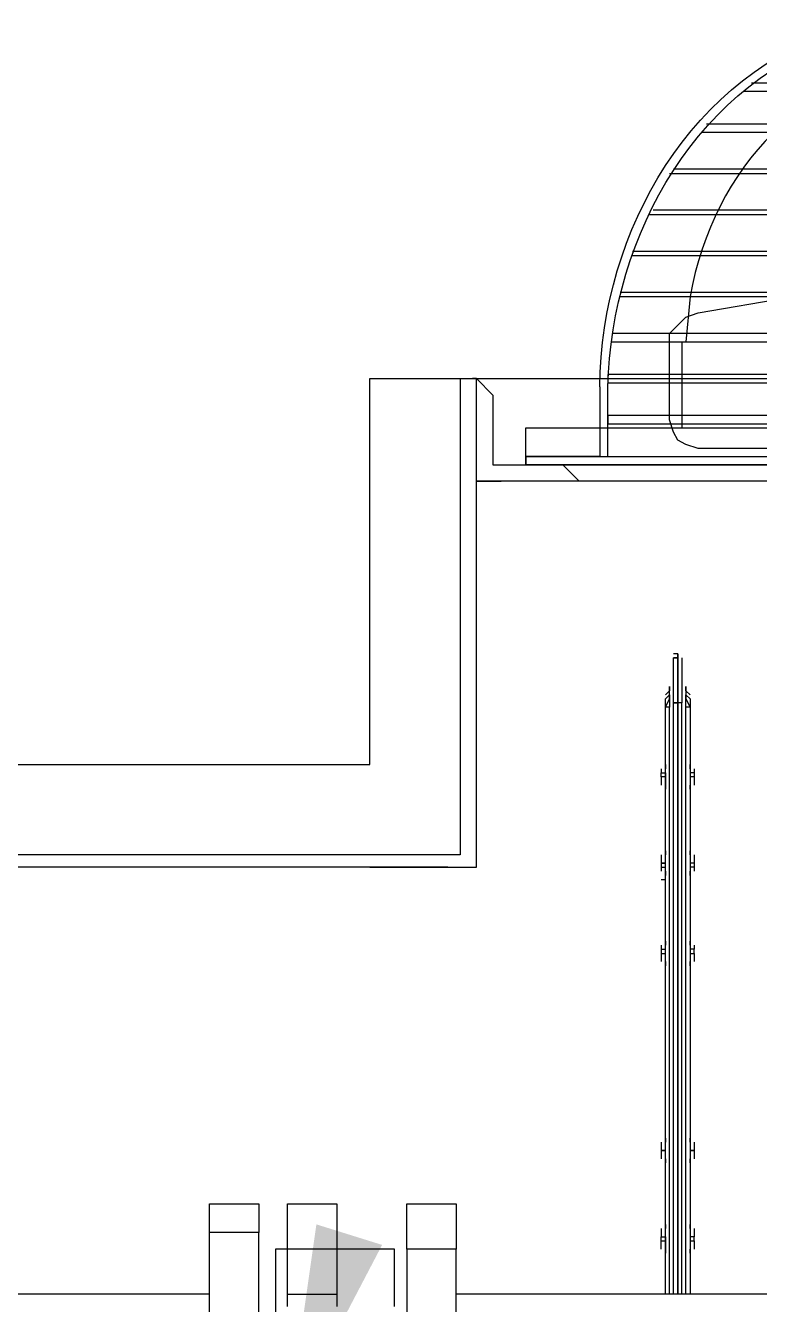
# Model space of a CAD drawing. Header units: metres. Extents: x 531689 to 532245, y 2673919 to 2674172.
# Drawn here: x 532025.7651 to 532026.0123, y 2674041.5398 to 2674041.9707 of the extents above; entities that cross this region are included whole.
import ezdxf

# ---------------------------------------------------------------- set-up
doc = ezdxf.new("R2010")
doc.units = ezdxf.units.M
doc.header["$MEASUREMENT"] = 0
doc.layers.add('IDT', color=7, linetype='Continuous')

# ---------------------------------------------------------------- blocks, each defined once
blk = doc.blocks.new('IDT')
at = {"layer": 'IDT', "color": 0, "lineweight": 25}
for p, q in [((15.08755, 8.82486), (15.08755, 8.69485)), ((15.10415, 8.82486), (15.10415, 8.69485)), ((15.08202, 8.70038), (15.08202, 8.82071)), ((15.02116, 8.81933), (15.02116, 8.70038)), ((15.03775, 8.70038), (15.03775, 8.81933)), ((15.0419, 8.71974), (15.0419, 8.70038)), ((15.06127, 8.71559), (15.06127, 8.71974)), ((15.07787, 8.71974), (15.07787, 8.71559)), ((14.44023, 8.71559), (15.02116, 8.71559)), ((14.94232, 8.5178), (14.94232, 8.71559)), ((14.9437, 8.71559), (14.9437, 8.5178)), ((14.94508, 8.71559), (14.94508, 8.51642)), ((14.94647, 8.51642), (14.94647, 8.71559)), ((14.94647, 8.71559), (14.94647, 8.51642)), ((14.94785, 8.71559), (14.94785, 8.51642)), ((14.94923, 8.71559), (14.94923, 8.5178)), ((14.95062, 8.71559), (14.95062, 8.5178)), ((15.06127, 8.70038), (15.06127, 8.71559)), ((15.07787, 8.71559), (15.06127, 8.71559)), ((15.07787, 8.71559), (15.07787, 8.70038)), ((15.10415, 8.71559), (15.21341, 8.71559)), ((14.94093, 8.69761), (14.94093, 8.70038)), ((14.94232, 8.69761), (14.94232, 8.70176)), ((14.94232, 8.70176), (14.94232, 8.70038)), ((14.95062, 8.69761), (14.95062, 8.70176)), ((14.95062, 8.70176), (14.95062, 8.70038)), ((14.952, 8.70038), (14.952, 8.69761)), ((15.02116, 8.68516), (15.02116, 8.70038)), ((15.02116, 8.70038), (15.03775, 8.70038)), ((15.03775, 8.70038), (15.03775, 8.68516)), ((15.0419, 8.70038), (15.06127, 8.70038)), ((15.06127, 8.68516), (15.06127, 8.70038)), ((15.06127, 8.70038), (15.07787, 8.70038)), ((15.07787, 8.70038), (15.07787, 8.68516)), ((15.07787, 8.70038), (15.08202, 8.70038)), ((14.94232, 8.69761), (14.94093, 8.69761)), ((14.94093, 8.69761), (14.94093, 8.69623)), ((14.94093, 8.69346), (14.94093, 8.69623)), ((14.94093, 8.69623), (14.94232, 8.69623)), ((14.94232, 8.69208), (14.94232, 8.69761)), ((14.95062, 8.69623), (14.95062, 8.69761)), ((14.952, 8.69761), (14.95062, 8.69761)), ((14.952, 8.69623), (14.95062, 8.69623)), ((14.95062, 8.69623), (14.95062, 8.69208)), ((14.952, 8.69623), (14.95062, 8.69623)), ((14.952, 8.69761), (14.952, 8.69623)), ((14.952, 8.69346), (14.952, 8.69623)), ((15.08755, 8.68516), (15.08755, 8.69485)), ((15.08755, 8.69485), (15.10415, 8.69485)), ((15.10415, 8.69485), (15.10415, 8.68516)), ((14.94232, 8.69346), (14.94232, 8.69208)), ((14.95062, 8.69208), (14.95062, 8.69346)), ((15.03775, 8.68516), (15.02116, 8.68516)), ((15.07787, 8.68516), (15.06127, 8.68516)), ((15.10415, 8.68516), (15.08755, 8.68516)), ((14.94093, 8.66718), (14.94093, 8.66995)), ((14.94232, 8.66718), (14.94232, 8.67272)), ((14.94232, 8.67133), (14.94232, 8.66995)), ((14.95062, 8.67272), (14.95062, 8.66718)), ((14.95062, 8.66995), (14.95062, 8.67133)), ((14.952, 8.66718), (14.952, 8.66995)), ((14.94093, 8.66442), (14.94093, 8.66718)), ((14.94093, 8.66718), (14.94232, 8.66718)), ((14.94232, 8.66718), (14.94093, 8.66718)), ((14.94232, 8.66303), (14.94232, 8.66718)), ((14.95062, 8.66718), (14.952, 8.66718)), ((14.952, 8.66718), (14.95062, 8.66718)), ((14.95062, 8.66718), (14.95062, 8.66303)), ((14.95062, 8.66718), (14.952, 8.66718)), ((14.952, 8.66718), (14.95062, 8.66718)), ((14.952, 8.66442), (14.952, 8.66718)), ((14.94232, 8.66442), (14.94232, 8.66303)), ((14.95062, 8.66303), (14.95062, 8.66442)), ((14.94232, 8.59941), (14.94232, 8.60494)), ((14.94232, 8.60494), (14.94232, 8.60356)), ((14.95062, 8.60356), (14.95062, 8.60494)), ((14.95062, 8.60494), (14.95062, 8.59941)), ((14.94093, 8.60079), (14.94093, 8.60356)), ((14.94232, 8.60079), (14.94093, 8.60079)), ((14.94093, 8.60079), (14.94093, 8.59941)), ((14.952, 8.60079), (14.95062, 8.60079)), ((14.952, 8.60079), (14.952, 8.60356)), ((14.952, 8.59941), (14.952, 8.60079)), ((14.94093, 8.59803), (14.94093, 8.59941)), ((14.94093, 8.59941), (14.94232, 8.59941)), ((14.94232, 8.59526), (14.94232, 8.59941)), ((14.94232, 8.59803), (14.94232, 8.59664)), ((14.95062, 8.59941), (14.95062, 8.59526)), ((14.952, 8.59941), (14.95062, 8.59941)), ((14.95062, 8.59664), (14.95062, 8.59803)), ((14.952, 8.59803), (14.952, 8.59941)), ((14.94232, 8.57036), (14.94232, 8.57589)), ((14.94232, 8.57451), (14.94232, 8.57313)), ((14.952, 8.57589), (14.95062, 8.57589)), ((14.95062, 8.57589), (14.95062, 8.57175)), ((14.95062, 8.57313), (14.95062, 8.57451)), ((14.94093, 8.57175), (14.94093, 8.57313)), ((14.94093, 8.57036), (14.94093, 8.57175)), ((14.94093, 8.57175), (14.94232, 8.57175)), ((14.94093, 8.5676), (14.94093, 8.57036)), ((14.94093, 8.57036), (14.94232, 8.57036)), ((14.94232, 8.56621), (14.94232, 8.57036)), ((14.95062, 8.57175), (14.95062, 8.57036)), ((14.952, 8.57175), (14.95062, 8.57175)), ((14.952, 8.57036), (14.95062, 8.57036)), ((14.95062, 8.57036), (14.95062, 8.56621)), ((14.95062, 8.57036), (14.952, 8.57036)), ((14.952, 8.57175), (14.952, 8.57313)), ((14.952, 8.57036), (14.952, 8.57175)), ((14.952, 8.5676), (14.952, 8.57036)), ((15.0502, 8.57175), (15.01424, 8.57175)), ((15.01424, 8.57175), (15.01424, 8.40715)), ((15.02392, 8.57175), (15.43887, 8.57175)), ((14.94232, 8.5676), (14.94232, 8.56621)), ((14.95062, 8.56621), (14.95062, 8.5676)), ((15.01977, 8.40715), (15.01977, 8.5676)), ((15.01977, 8.5676), (15.43887, 8.5676)), ((14.94093, 8.54132), (14.94093, 8.54408)), ((14.94232, 8.54132), (14.94232, 8.54547)), ((14.94232, 8.54547), (14.94232, 8.54408)), ((14.95062, 8.54132), (14.95062, 8.54547)), ((14.95062, 8.54547), (14.95062, 8.54408)), ((14.952, 8.54132), (14.952, 8.54408)), ((14.94093, 8.53993), (14.94093, 8.54132)), ((14.94093, 8.54132), (14.94232, 8.54132)), ((14.94093, 8.53855), (14.94093, 8.53993)), ((14.94093, 8.53993), (14.94232, 8.53993)), ((14.94232, 8.53993), (14.94232, 8.54132)), ((14.94232, 8.53578), (14.94232, 8.53993)), ((14.95062, 8.54132), (14.952, 8.54132)), ((14.95062, 8.53993), (14.95062, 8.54132)), ((14.952, 8.53993), (14.95062, 8.53993)), ((14.95062, 8.53993), (14.95062, 8.53578)), ((14.952, 8.53993), (14.95062, 8.53993)), ((14.952, 8.54132), (14.952, 8.53993)), ((14.952, 8.53855), (14.952, 8.53993)), ((14.94232, 8.53855), (14.94232, 8.53717)), ((14.95062, 8.53717), (14.95062, 8.53855)), ((15.43887, 8.53717), (15.0502, 8.53717)), ((15.0502, 8.53717), (15.0502, 8.40715)), ((14.9437, 8.51504), (14.94232, 8.5178)), ((14.94232, 8.5178), (14.9437, 8.5178)), ((14.94232, 8.51642), (14.94232, 8.5178)), ((14.94232, 8.51504), (14.94232, 8.51642)), ((14.9437, 8.51365), (14.94232, 8.51504)), ((14.94232, 8.51365), (14.9437, 8.51227)), ((14.9437, 8.5178), (14.9437, 8.51365)), ((14.9437, 8.51089), (14.9437, 8.51504)), ((14.94508, 8.51642), (14.94647, 8.51642)), ((14.94508, 8.5012), (14.94508, 8.51642)), ((14.94647, 8.51642), (14.94785, 8.51642)), ((14.94785, 8.51642), (14.94647, 8.51642)), ((14.94647, 8.51642), (14.94647, 8.49982)), ((14.94647, 8.49982), (14.94647, 8.51642)), ((14.94785, 8.51642), (14.94785, 8.5012)), ((14.95062, 8.5178), (14.94923, 8.51504)), ((14.94923, 8.51365), (14.94923, 8.5178)), ((14.94923, 8.5178), (14.95062, 8.5178)), ((14.94923, 8.51504), (14.94923, 8.51089)), ((14.95062, 8.51504), (14.94923, 8.51365)), ((14.94923, 8.51227), (14.95062, 8.51365)), ((14.95062, 8.5178), (14.95062, 8.51642)), ((14.95062, 8.51642), (14.95062, 8.51504)), ((14.9437, 8.51227), (14.9437, 8.51089)), ((14.94923, 8.51089), (14.94923, 8.51227)), ((14.94785, 8.5012), (14.94647, 8.5012)), ((14.94647, 8.5012), (14.94785, 8.5012)), ((14.94647, 8.49982), (14.94785, 8.49982)), ((13.85793, 8.44173), (15.01424, 8.44173)), ((14.97966, 8.44173), (15.01424, 8.44173)), ((14.98519, 8.4362), (14.97966, 8.44173)), ((15.01424, 8.44173), (15.00594, 8.44173)), ((15.01424, 8.44173), (15.01424, 8.40715)), ((14.98519, 8.4362), (13.88697, 8.4362)), ((14.4513, 8.4362), (14.99764, 8.4362)), ((14.99764, 8.4362), (14.4513, 8.4362)), ((14.96998, 8.4362), (14.99764, 8.4362)), ((15.00871, 8.4362), (14.98519, 8.4362)), ((14.99764, 8.4362), (14.99764, 8.42375)), ((14.99764, 8.43343), (14.99764, 8.4362)), ((14.99764, 8.4362), (14.99764, 8.43343)), ((15.00871, 8.41268), (15.00871, 8.4362)), ((14.99764, 8.43343), (14.4513, 8.43343)), ((14.96998, 8.43343), (14.96998, 8.40992)), ((14.97275, 8.40992), (14.97275, 8.43343)), ((14.97275, 8.43343), (14.99764, 8.43343)), ((14.75144, 8.43066), (14.93955, 8.43066)), ((14.93955, 8.43066), (14.9437, 8.42928)), ((14.9437, 8.42928), (14.94647, 8.4279)), ((14.94647, 8.4279), (14.94785, 8.42513)), ((14.99764, 8.42375), (14.4513, 8.42375)), ((14.94508, 8.3947), (14.94508, 8.42375)), ((14.94785, 8.42513), (14.94923, 8.42098)), ((14.96998, 8.42237), (14.47758, 8.42237)), ((14.47758, 8.4196), (14.96998, 8.4196)), ((14.94923, 8.42098), (14.94923, 8.39609)), ((14.96998, 8.4196), (14.96998, 8.42237)), ((15.01424, 8.40715), (15.00871, 8.41268)), ((15.0502, 8.40715), (13.85793, 8.40715)), ((14.96998, 8.40853), (14.47758, 8.40853)), ((14.96998, 8.40577), (14.96998, 8.40853)), ((15.01424, 8.40715), (15.01562, 8.40715)), ((14.47758, 8.40577), (14.96998, 8.40577)), ((14.9686, 8.3947), (14.47896, 8.3947)), ((14.94232, 8.37949), (14.9437, 8.3947)), ((14.94923, 8.39609), (14.94923, 8.39194)), ((14.48034, 8.39194), (14.9686, 8.39194)), ((14.94923, 8.39194), (14.9437, 8.3864)), ((14.93955, 8.38502), (14.89944, 8.3781)), ((14.9437, 8.3864), (14.93955, 8.38502)), ((14.96583, 8.37949), (14.48173, 8.37949)), ((14.48311, 8.3781), (14.96583, 8.3781)), ((14.96168, 8.36566), (14.48588, 8.36566)), ((14.48726, 8.36427), (14.96168, 8.36427)), ((14.95615, 8.35182), (14.49141, 8.35182)), ((14.49279, 8.35044), (14.95477, 8.35044)), ((14.94923, 8.33799), (14.49971, 8.33799)), ((14.50109, 8.33661), (14.94785, 8.33661)), ((14.93817, 8.32416), (14.50939, 8.32416)), ((14.51077, 8.3214), (14.93678, 8.3214)), ((14.92434, 8.31033), (14.52461, 8.31033)), ((14.52737, 8.30756), (14.92157, 8.30756))]:
    blk.add_line(p, q, dxfattribs=at)
for points in [[(14.96998, 8.40992), (14.96878, 8.35876), (14.9395, 8.30627), (14.88837, 8.29097)], [(14.97275, 8.40992), (14.9721, 8.35662), (14.94188, 8.30496), (14.88976, 8.2882)], [(14.85933, 8.2965), (14.90354, 8.30447), (14.93434, 8.33527), (14.94232, 8.37949)]]:
    blk.add_open_spline(points, degree=3, dxfattribs=at)
at = {"layer": 'IDT', "color": 0, "lineweight": 25, "transparency": 33554559}
blk.add_solid([(15.04605, 8.699), (15.07787, 8.75985), (15.06818, 8.69208)], dxfattribs=at)

msp = doc.modelspace()

# ---------------------------------------------------------------- block references
at = {"layer": 'IDT', "color": 8, "rotation": 180}
msp.add_blockref('IDT', (532040.93128, 2674050.25885), dxfattribs=at)

doc.saveas('drawing.dxf')
